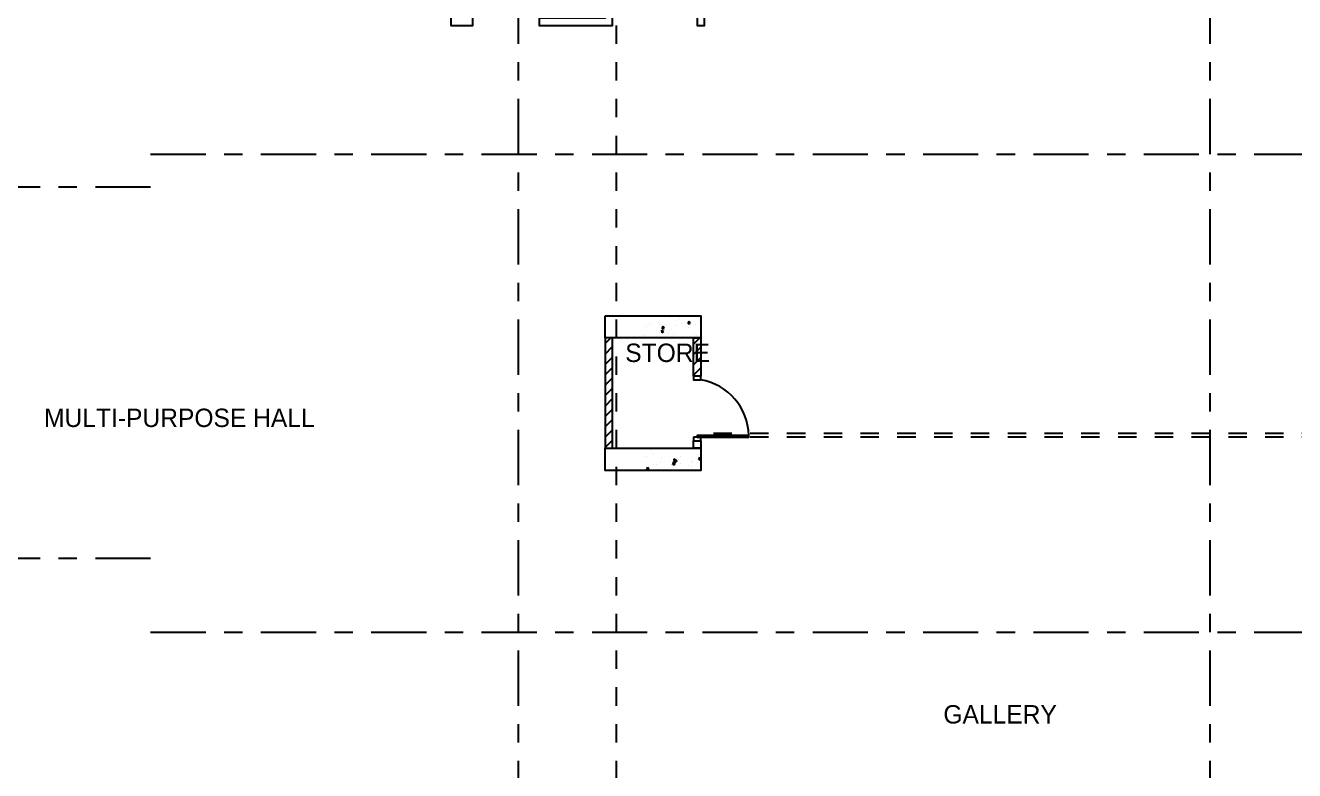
# Model space of a CAD drawing. Extents: x -15993 to 86771, y -21965 to 41866.
# Drawn here: x 33998 to 51250, y -2882 to 7250 of the extents above; entities that cross this region are included whole.
import ezdxf

# ---------------------------------------------------------------- set-up
doc = ezdxf.new("R2010")
doc.units = 0
doc.header["$LTSCALE"] = 100
doc.header["$MEASUREMENT"] = 0
doc.linetypes.add('HIDDEN', pattern=[5, 2.5, -2.5])
doc.linetypes.add('X030--AG$0$CENTER', pattern=[15, 7.5, -2.5, 2.5, -2.5])
doc.layers.get('0').update_dxf_attribs({"color": 8, "linetype": 'CONTINUOUS'})
for name, color, linetype in [('000-H', 8, 'CONTINUOUS'), ('200-T', 8, 'CONTINUOUS'), ('220--', 8, 'CONTINUOUS'), ('280--', 8, 'CONTINUOUS'), ('320--', 8, 'CONTINUOUS'), ('X030--AG$0$030--', 8, 'CONTINUOUS')]:
    doc.layers.add(name, color=color, linetype=linetype)
doc.styles.add('HELV', font='hvl____.pfb')

# ---------------------------------------------------------------- blocks, each defined once
blk = doc.blocks.new('*X240')
at = {"color": 0}
for p, q in [((42757, 3280), (42757, 3280)), ((42981, 3296), (42981, 3296)), ((42440, 3160), (42440, 3160)), ((42479, 3184), (42479, 3184)), ((42601, 3211), (42601, 3211)), ((42623, 3187), (42623, 3187)), ((42654, 3070), (42651, 3107)), ((42677, 3089), (42651, 3107)), ((42653, 3126), (42669, 3160)), ((42653, 3126), (42683, 3131)), ((42683, 3131), (42669, 3160)), ((42680, 3180), (42680, 3180)), ((42688, 3159), (42688, 3159)), ((42785, 3115), (42785, 3115)), ((42850, 3166), (42850, 3166)), ((42893, 3271), (42893, 3271)), ((42920, 3199), (42920, 3199)), ((43006, 3149), (43006, 3149)), ((43007, 3194), (43022, 3228)), ((43007, 3194), (43036, 3200)), ((43036, 3200), (43022, 3228)), ((43109, 3178), (43109, 3178)), ((43160, 3219), (43160, 3219)), ((42404, 3030), (42404, 3030)), ((42654, 3070), (42677, 3089)), ((42736, 3065), (42736, 3065)), ((42803, 3047), (42803, 3047)), ((43093, 3046), (43093, 3046)), ((43120, 3027), (43120, 3027))]:
    blk.add_line(p, q, dxfattribs=at)
blk = doc.blocks.new('*X244')
at = {"color": 0}
for p, q in [((42440, 1393), (42440, 1393)), ((42496, 1494), (42496, 1500)), ((42496, 1494), (42504, 1500)), ((42520, 1426), (42520, 1426)), ((42649, 1381), (42649, 1381)), ((42903, 1383), (42903, 1383)), ((43128, 1420), (43128, 1420)), ((43174, 1471), (43174, 1471)), ((42445, 1207), (42460, 1242)), ((42445, 1207), (42474, 1213)), ((42474, 1213), (42460, 1242)), ((42531, 1279), (42531, 1279)), ((42572, 1281), (42572, 1281)), ((42634, 1304), (42634, 1304)), ((42749, 1324), (42749, 1324)), ((42798, 1276), (42814, 1310)), ((42798, 1276), (42828, 1282)), ((42811, 1277), (42808, 1314)), ((42834, 1296), (42808, 1314)), ((42811, 1300), (42811, 1300)), ((42811, 1277), (42834, 1296)), ((42828, 1282), (42814, 1310)), ((42820, 1301), (42819, 1358)), ((42857, 1328), (42819, 1358)), ((42820, 1301), (42857, 1328)), ((42871, 1351), (42871, 1351)), ((42898, 1296), (42898, 1296)), ((43016, 1261), (43016, 1261)), ((43052, 1320), (43052, 1320)), ((43055, 1255), (43055, 1255)), ((43060, 1303), (43060, 1303)), ((43152, 1345), (43167, 1379)), ((43152, 1345), (43180, 1350)), ((43180, 1353), (43167, 1379))]:
    blk.add_line(p, q, dxfattribs=at)
blk = doc.blocks.new('*X263')
at = {"color": 0}
for p, q in [((42380, 2923), (42457, 3000)), ((42380, 2782), (42480, 2882)), ((42380, 2641), (42480, 2741)), ((42380, 2499), (42480, 2599)), ((42380, 2358), (42480, 2458)), ((42380, 2216), (42480, 2316)), ((42380, 2075), (42480, 2175)), ((42380, 1933), (42480, 2033)), ((42380, 1792), (42480, 1892)), ((42380, 1651), (42480, 1751)), ((42380, 1509), (42480, 1609))]:
    blk.add_line(p, q, dxfattribs=at)
blk = doc.blocks.new('*X612')
at = {"color": 0}
for p, q in [((43080, 2916), (43164, 3000)), ((43080, 2775), (43180, 2875)), ((43080, 2633), (43180, 2733)), ((43080, 2492), (43180, 2592))]:
    blk.add_line(p, q, dxfattribs=at)

msp = doc.modelspace()

# ---------------------------------------------------------------- linework, layer by layer
at = {"layer": '220--'}
for points in [[(40080, 8450), (41880, 8450), (41880, 7350), (40980, 7350), (40980, 7250), (41980, 7250), (41980, 7750), (43130, 7750), (43130, 7250), (43230, 7250), (43230, 8000), (43230, 8550), (40080, 8550)], [(41980, 3000), (41880, 3000), (41880, 1500), (41980, 1500)], [(43180, 2480), (43080, 2480), (43080, 3000), (43180, 3000)], [(43180, 1500), (43080, 1500), (43080, 1600), (43180, 1600)]]:
    msp.add_lwpolyline(points, close=True, dxfattribs=at)
at = {"layer": '280--'}
for points in [[(40080, 8550), (39780, 8550), (39780, 7250), (40080, 7250)], [(41880, 3300), (43180, 3300), (43180, 3000), (41880, 3000)], [(41880, 1500), (43180, 1500), (43180, 1200), (41880, 1200)]]:
    msp.add_lwpolyline(points, close=True, dxfattribs=at)
at = {"layer": '320--', "linetype": 'HIDDEN'}
for p, q in [((42030, 7250), (42030, -3871.305)), ((51600, 1700), (43180, 1700)), ((51600, 1650), (43180, 1650))]:
    msp.add_line(p, q, dxfattribs=at)
at = {"layer": '320--'}
for points in [[(43080, 2480), (43080, 2430), (43180, 2430), (43180, 2480)], [(43080, 1650), (43080, 1600), (43180, 1600), (43180, 1650)], [(43130, 1650), (43830, 1650), (43830, 1675), (43130, 1675)]]:
    msp.add_lwpolyline(points, close=True, dxfattribs=at)
msp.add_arc((43049.223, 1660.109), 780.919, 1.0925997, 80.3595081, dxfattribs=at)
at = {"layer": 'X030--AG$0$030--', "linetype": 'X030--AG$0$CENTER'}
for p, q in [((40700, -15500), (40700, 24776.757)), ((50100, -15500), (50100, 24776.757)), ((35700, 5500), (74250, 5500)), ((35700, 5050), (-3350, 5050)), ((35700, 0), (-3350, 0)), ((35700, -1000), (74250, -1000))]:
    msp.add_line(p, q, dxfattribs=at)

# ---------------------------------------------------------------- block references
at = {"layer": '000-H'}
for name, p in [('*X240', (0, 0)), ('*X263', (-500, 0)), ('*X612', (0, 0)), ('*X244', (0, 0))]:
    msp.add_blockref(name, p, dxfattribs=at)

# ---------------------------------------------------------------- texts
at = {"layer": '200-T', "style": 'HELV'}
for s, p in [('STORE', (42151.746, 2673.426)), ('MULTI-PURPOSE HALL', (34252.179, 1789.261)), ('GALLERY ', (46475.874, -2241.996))]:
    msp.add_text(s, height=250, dxfattribs=at).set_placement(p)

doc.saveas('drawing.dxf')
